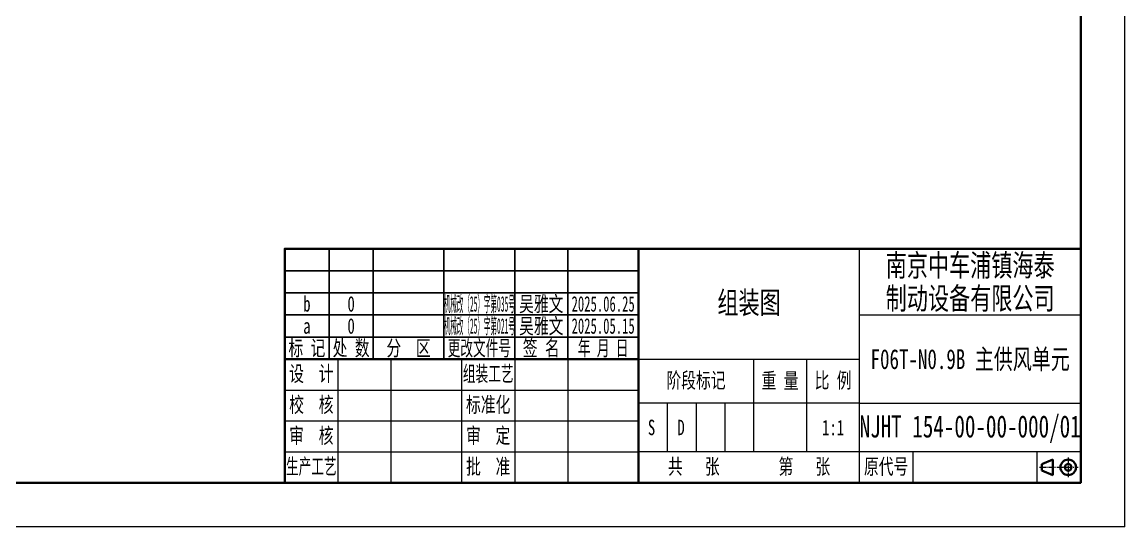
# Model space of a CAD drawing. Header units: millimetres. Extents: x 0 to 841, y 0 to 594.
# Drawn here: x 590.6 to 840, y 0 to 114.3 of the extents above; entities that cross this region are included whole.
import ezdxf
from ezdxf.enums import TextEntityAlignment as Align

# ---------------------------------------------------------------- set-up
doc = ezdxf.new("R2010")
doc.units = ezdxf.units.MM
doc.linetypes.add('CENTER1', pattern=[10, 7, -1, 1, -1])
doc.layers.add('点划线', color=4, linetype='CENTER1', lineweight=18)
doc.layers.add('粗实线', color=7, linetype='Continuous', lineweight=35)
doc.styles.add('海泰汉字样式', font='仿宋_GB2312.ttf', dxfattribs={"width": 0.7})

# ---------------------------------------------------------------- blocks, each defined once
blk = doc.blocks.new('NJHT-更改区')
at = {"color": 7, "linetype": 'Continuous'}
for p, q in [((0, 5), (80, 5)), ((10, 5), (10, 0)), ((20, 5), (20, 0)), ((36, 5), (36, 0)), ((52, 5), (52, 0)), ((64, 5), (64, 0)), ((0, 0), (80, 0))]:
    blk.add_line(p, q, dxfattribs=at)
at = {"color": 7, "linetype": 'Continuous', "lineweight": 35}
for p, q in [((0, 0), (0, 5)), ((80, 0), (80, 5))]:
    blk.add_line(p, q, dxfattribs=at)
at = {"color": 2, "linetype": 'Continuous', "style": '海泰汉字样式'}
for tag, width, p in [('1', 0.7, (5, 2.5)), ('2', 0.7, (15, 2.5)), ('3', 0.7, (28, 2.5)), ('4', 0.6, (44, 2.5)), ('5', 0.7, (58, 2.5)), ('6', 0.6, (72, 2.5))]:
    blk.add_attdef(tag, text='', height=3.5, dxfattribs=dict(at, width=width)).set_placement(p, align=Align.MIDDLE_CENTER)
blk = doc.blocks.new('ItemName')
at = {"insert": (805, 37.75), "char_height": 4.5, "width": 50, "attachment_point": 5, "style": '海泰汉字样式'}
blk.add_mtext('F06T-N0.9B 主供风单元', dxfattribs=at)
blk = doc.blocks.new('HTMaterial')
at = {"insert": (755, 50.5), "char_height": 5, "width": 50, "attachment_point": 5, "style": '海泰汉字样式'}
blk.add_mtext('组装图', dxfattribs=at)
blk = doc.blocks.new('HTDrawingNo')
at = {"insert": (805, 22.15), "char_height": 5, "width": 50, "attachment_point": 5, "style": '海泰汉字样式'}
blk.add_mtext('NJHT 154-00-00-000/01', dxfattribs=at)
blk = doc.blocks.new('HTPhase')
at = {"insert": (732.11, 22.5), "char_height": 3.5, "width": 11.0189, "attachment_point": 4, "style": '海泰汉字样式'}
blk.add_mtext('S   D', dxfattribs=at)
blk = doc.blocks.new('NJHT-A1')
at = {"color": 7, "linetype": 'Continuous', "lineweight": 18}
for p, q in [((840, 0), (840, 594)), ((780, 10), (780, 63)), ((780, 48), (830, 48)), ((662, 38), (662, 10)), ((674, 38), (674, 10)), ((690, 38), (690, 10)), ((702, 38), (702, 10)), ((714, 38), (714, 10)), ((730, 38), (780, 38)), ((756, 38), (756, 17)), ((768, 38), (768, 17)), ((650, 31), (730, 31)), ((780, 28), (730, 28)), ((736.5, 28), (736.5, 17)), ((743, 28), (743, 17)), ((749.5, 28), (749.5, 17)), ((780, 28), (830, 28)), ((650, 24), (730, 24)), ((650, 17), (730, 17)), ((780, 17), (730, 17)), ((830, 17), (780, 17)), ((792, 17), (792, 10)), ((840, 0), (0, 0))]:
    blk.add_line(p, q, dxfattribs=at)
at = {"color": 7, "linetype": 'Continuous', "lineweight": 35}
for p, q in [((830, 10), (830, 584)), ((730, 10), (730, 63)), ((730, 38), (650, 38)), ((25, 10), (830, 10))]:
    blk.add_line(p, q, dxfattribs=at)
blk.add_lwpolyline([(650, 10), (830, 10), (830, 63), (650, 63)], close=True, dxfattribs=at)
at = {"color": 2, "linetype": 'Continuous', "lineweight": 18, "char_height": 3.5, "attachment_point": 5, "style": '海泰汉字样式'}
for s, insert, width in [('设  计', (656, 34.5), 12), ('{\\W0.6;组装工艺}', (696, 34.5), 12), ('阶段标记', (743, 33), 26), ('重 量', (762, 33), 12), ('比 例', (774, 33), 12), ('校  核', (656, 27.5), 12), ('标准化', (696, 27.5), 12), ('审  核', (656, 20.5), 12), ('审  定', (696, 20.5), 12), ('{\\W0.6;生产工艺}', (656, 13.5), 12), ('批  准', (696, 13.5), 12), ('共   张', (742.5, 13.5), 25), ('第   张', (767.5, 13.5), 25), ('原代号', (786, 13.5), 12)]:
    blk.add_mtext(s, dxfattribs=dict(at, insert=insert, width=width))
at = {"color": 2, "linetype": 'Continuous', "lineweight": 18, "style": '海泰汉字样式', "width": 0.6}
blk.add_attdef('5', text='', height=5, rotation=180, dxfattribs=at).set_placement((50, 578.5), align=Align.MIDDLE_CENTER)
at = {"color": 2, "linetype": 'Continuous', "lineweight": 18, "style": '海泰汉字样式'}
for tag, height, width, p in [('1', 5, 0.7, (805, 59.25)), ('7', 5, 0.7, (755, 50.5)), ('2', 5, 0.7, (805, 51.75)), ('3', 5, 0.6, (805, 38)), ('12', 3.5, 0.7, (668, 34.5)), ('13', 3.5, 0.6, (682, 34.5)), ('20', 3.5, 0.7, (708, 34.5)), ('21', 3.5, 0.6, (722, 34.5)), ('14', 3.5, 0.7, (668, 27.5)), ('15', 3.5, 0.6, (682, 27.5)), ('22', 3.5, 0.7, (708, 27.5)), ('23', 3.5, 0.6, (722, 27.5)), ('8', 3.5, 0.7, (762, 22.5)), ('9', 3.5, 0.7, (774, 22.5)), ('4', 5, 0.6, (805, 22.5)), ('16', 3.5, 0.7, (668, 20.5)), ('17', 3.5, 0.6, (682, 20.5)), ('24', 3.5, 0.7, (708, 20.5)), ('25', 3.5, 0.6, (722, 20.5)), ('18', 3.5, 0.7, (668, 13.5)), ('19', 3.5, 0.6, (682, 13.5)), ('26', 3.5, 0.7, (708, 13.5)), ('27', 3.5, 0.6, (722, 13.5)), ('11', 3.5, 0.7, (742.5, 13.5)), ('10', 3.5, 0.7, (767.5, 13.5)), ('6', 3.5, 0.7, (811.57, 13.5))]:
    blk.add_attdef(tag, text='', height=height, dxfattribs=dict(at, width=width)).set_placement(p, align=Align.MIDDLE_CENTER)

msp = doc.modelspace()

# ---------------------------------------------------------------- linework, layer by layer
at = {"color": 7, "linetype": 'Continuous', "lineweight": 18}
msp.add_line((820.17606, 10), (820.17606, 17), dxfattribs=at)
at = {"layer": '点划线', "ltscale": 0.2}
for p, q in [((827.17606, 15.75), (827.17606, 11.25)), ((820.67606, 13.5), (829.42606, 13.5))]:
    msp.add_line(p, q, dxfattribs=at)
at = {"layer": '粗实线'}
for p, q in [((821.17606, 14.25), (823.67606, 15.25)), ((823.67606, 15.25), (823.67606, 11.75)), ((821.17606, 14.25), (821.17606, 12.75)), ((821.17606, 12.75), (823.67606, 11.75))]:
    msp.add_line(p, q, dxfattribs=at)
for radius in [1.75, 0.75]:
    msp.add_circle((827.17606, 13.5), radius, dxfattribs=at)

# ---------------------------------------------------------------- block references
msp.add_blockref('NJHT-A1', (0, 0)).add_auto_attribs({'9': '1:1', '2': '制动设备有限公司', '1': '南京中车浦镇海泰'})
for name, p in [('HTDrawingNo', (0, 0)), ('NJHT-更改区', (650, 58)), ('NJHT-更改区', (650, 53)), ('HTMaterial', (0, 0)), ('ItemName', (0, 0)), ('HTPhase', (0, 0))]:
    msp.add_blockref(name, p)
ref = msp.add_blockref('NJHT-更改区', (650, 48))
ref.add_attrib('1', 'b', dxfattribs={"color": 2, "height": 3.5, "style": '海泰汉字样式', "width": 0.7}).set_placement((655, 50.5), align=Align.MIDDLE_CENTER)
ref.add_attrib('2', '0', dxfattribs={"color": 2, "height": 3.5, "style": '海泰汉字样式', "width": 0.7}).set_placement((665, 50.5), align=Align.MIDDLE_CENTER)
ref.add_attrib('4', '机械改（25）字第035号', dxfattribs={"color": 2, "height": 3.5, "style": '海泰汉字样式', "width": 0.3}).set_placement((694, 50.5), align=Align.MIDDLE_CENTER)
ref.add_attrib('5', '吴雅文', dxfattribs={"color": 2, "height": 3.5, "style": '海泰汉字样式', "width": 0.7}).set_placement((708, 50.5), align=Align.MIDDLE_CENTER)
ref.add_attrib('6', '2025.06.25', dxfattribs={"color": 2, "height": 3.5, "style": '海泰汉字样式', "width": 0.6}).set_placement((722, 50.5), align=Align.MIDDLE_CENTER)
ref = msp.add_blockref('NJHT-更改区', (650, 43))
ref.add_attrib('1', 'a', dxfattribs={"color": 2, "height": 3.5, "style": '海泰汉字样式', "width": 0.7}).set_placement((655, 45.5), align=Align.MIDDLE_CENTER)
ref.add_attrib('2', '0', dxfattribs={"color": 2, "height": 3.5, "style": '海泰汉字样式', "width": 0.7}).set_placement((665, 45.5), align=Align.MIDDLE_CENTER)
ref.add_attrib('4', '机械改（25）字第021号', dxfattribs={"color": 2, "height": 3.5, "style": '海泰汉字样式', "width": 0.3}).set_placement((694, 45.5), align=Align.MIDDLE_CENTER)
ref.add_attrib('5', '吴雅文', dxfattribs={"color": 2, "height": 3.5, "style": '海泰汉字样式', "width": 0.7}).set_placement((708, 45.5), align=Align.MIDDLE_CENTER)
ref.add_attrib('6', '2025.05.15', dxfattribs={"color": 2, "height": 3.5, "style": '海泰汉字样式', "width": 0.6}).set_placement((722, 45.5), align=Align.MIDDLE_CENTER)
ref = msp.add_blockref('NJHT-更改区', (650, 38))
ref.add_attrib('1', '标 记', dxfattribs={"color": 2, "height": 3.5, "style": '海泰汉字样式', "width": 0.7}).set_placement((655, 40.5), align=Align.MIDDLE_CENTER)
ref.add_attrib('2', '处 数', dxfattribs={"color": 2, "height": 3.5, "style": '海泰汉字样式', "width": 0.7}).set_placement((665, 40.5), align=Align.MIDDLE_CENTER)
ref.add_attrib('3', '分  区', dxfattribs={"color": 2, "height": 3.5, "style": '海泰汉字样式', "width": 0.7}).set_placement((678, 40.5), align=Align.MIDDLE_CENTER)
ref.add_attrib('4', '更改文件号', dxfattribs={"color": 2, "height": 3.5, "style": '海泰汉字样式', "width": 0.6}).set_placement((694, 40.5), align=Align.MIDDLE_CENTER)
ref.add_attrib('5', '签 名', dxfattribs={"color": 2, "height": 3.5, "style": '海泰汉字样式', "width": 0.7}).set_placement((708, 40.5), align=Align.MIDDLE_CENTER)
ref.add_attrib('6', '年 月 日', dxfattribs={"color": 2, "height": 3.5, "style": '海泰汉字样式', "width": 0.6}).set_placement((722, 40.5), align=Align.MIDDLE_CENTER)

doc.saveas('drawing.dxf')
